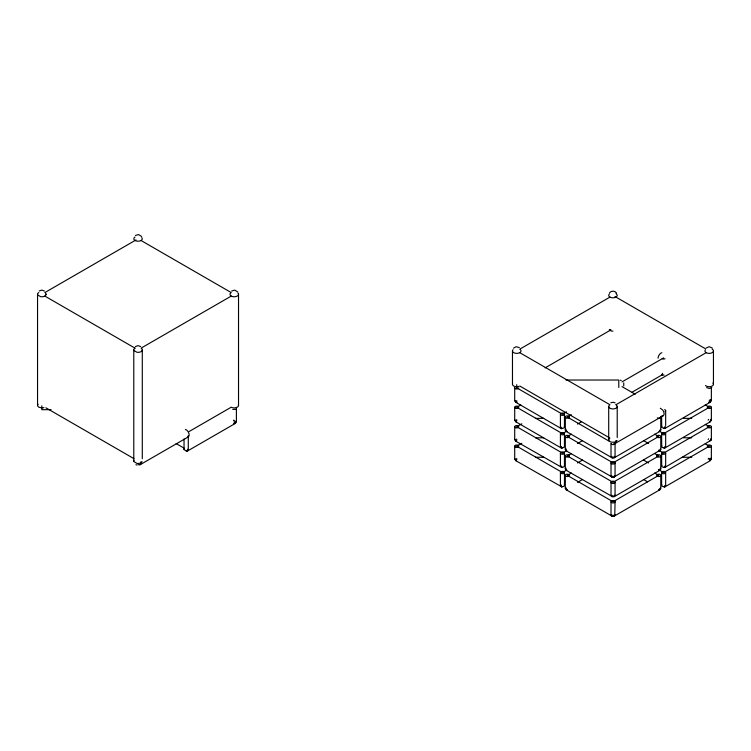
<?xml version="1.0" encoding="UTF-8"?>
<svg xmlns="http://www.w3.org/2000/svg" width="751" height="751" viewBox="0 0 751 751"><rect width="100%" height="100%" fill="white"/><g stroke="black" fill="none" stroke-linecap="round" stroke-linejoin="round"><path stroke-width="1.13" d="M188.285 435.533L188.285 449.342A2.131 1.23 0.2 0 1 187.994 449.952L187.656 450.215A2.122 1.23 0 0 1 185.6 450.534L184.098 449.661A2.131 1.23 0.2 0 1 184.305 448.722M236.396 421.564L236.396 407.755M566.798 469.957A2.018 1.173 -0.1 0 1 565.888 469.657L565.306 468.821L565.306 455.932M566.798 450.506A2.018 1.173 -0.1 0 1 565.888 450.206L565.306 449.38L565.306 436.491M658.749 469.995A2.018 1.164 0 0 0 660.767 468.821L660.767 455.932A2.018 1.164 0 0 0 657.735 454.928A2.018 1.164 0 0 0 657.735 456.946A2.018 1.164 0 0 0 660.767 455.932M613.407 477.326L660.176 450.206A2.018 1.164 0 0 0 660.767 449.38L660.767 436.491M665.658 466.005L665.658 453.116M665.658 446.554L665.658 433.665A2.018 1.164 0 0 0 662.626 432.66A2.018 1.164 0 0 0 662.626 434.679A2.018 1.164 0 0 0 665.658 433.665M665.658 425.61L665.658 410.647M711.366 439.607L711.366 426.718A2.018 1.164 0 0 0 708.334 425.714A2.018 1.164 0 0 0 708.334 427.732A2.018 1.164 0 0 0 711.366 426.718M711.366 420.166L711.366 407.277A2.018 1.164 0 0 0 708.334 406.263A2.018 1.164 0 0 0 708.334 408.281A2.018 1.164 0 0 0 711.366 407.277M711.366 400.367L711.366 387.713M615.06 462.879L615.06 475.768L614.046 476.969M615.06 482.33A2.018 1.164 0 0 1 612.027 483.334A2.018 1.164 0 0 1 612.027 481.316A2.018 1.164 0 0 1 615.06 482.33L615.06 495.219L614.046 496.42M615.06 501.771A2.018 1.164 0 0 1 612.027 502.785A2.018 1.164 0 0 1 612.027 500.767A2.018 1.164 0 0 1 615.06 501.771L614.787 515.355M46.055 294.326L45.914 294.965A4.262 2.46 0 0 1 40.704 296.701L37.691 294.965A4.262 2.46 0 0 1 38.789 292.58M623.734 385.92L623.734 382.888M515.486 400.734L515.721 402.283L561.429 428.671L562.443 428.502M515.486 420.185L515.721 421.733L561.429 448.122L562.443 447.943M515.486 439.635L515.721 441.175L562.067 467.554M515.486 459.077L515.721 460.626L562.067 487.005M561.204 427.131L561.429 428.671M561.204 446.573L561.429 448.122M561.204 466.024L561.429 467.573M566.085 429.947L566.31 431.496L612.318 457.941L614.046 457.885L659.763 431.496L659.988 429.947M566.085 449.398L566.31 450.947L612.666 477.326M566.085 468.84L566.31 470.389L612.666 496.768M566.085 488.291L566.31 489.84L612.318 516.275M611.802 456.345L612.027 457.885M611.802 475.787L612.027 477.336M611.802 495.238L612.027 496.777M611.802 514.679L612.027 516.228M662.626 373.331L662.26 375.228M561.429 485.052L561.429 487.014M708.109 420.185L708.634 419.377M708.109 439.635L708.634 438.819M708.109 459.077L708.634 458.27M142.146 461.649L141.047 462.747A4.253 2.46 60 0 1 138.034 464.484M609.408 293.078C610.892 290.524 615.031 290.524 616.515 293.078M663.64 428.502L664.87 428.342L664.87 426.606M664.644 428.577L710.362 402.179L710.775 401.194A2.018 1.164 0.2 0 0 710.775 399.551M613.755 515.449L613.041 516.05L614.046 516.228L659.763 489.84L659.988 488.291M513.534 348.126L516.172 346.727L519.335 347.6M706.006 348.126L709.197 346.69L712.389 348.126M614.787 457.021L614.046 457.528M39.202 291.003L41.803 290.093L44.403 291.003M135.433 235.439L138.588 234.575L141.592 236.481M135.433 346.568L138.034 345.648L140.644 346.568M231.665 291.003L234.819 290.13L237.832 292.036M711.798 387.582L709.197 388.492L706.597 387.582M614.046 457.885L614.271 456.345M614.046 477.336L614.271 475.787M663.64 447.943L664.87 447.962L664.87 446.573M664.644 448.122L710.362 421.733L710.587 420.185M613.407 496.768L614.421 496.373L614.271 495.238M614.046 496.777L659.763 470.389L659.988 468.84M664.006 467.554L665.02 467.16L664.87 466.024M664.644 467.573L710.775 440.433A2.018 1.164 0.2 0 0 710.775 438.791M614.046 516.228L614.271 514.679M664.006 487.005L664.87 486.855L664.87 485.465M664.644 487.014L710.362 460.626L710.587 459.077M44.844 292.571L136.015 239.935M141.075 348.135L231.233 296.082M189.158 431.496L231.261 407.183A4.262 2.469 0 0 0 235.373 407.821L237.278 407.183A4.253 2.46 -0.1 0 0 238.386 404.817M140.165 464.691L188.285 436.913M187.215 451.182L235.335 423.404M609.925 297.114L519.767 349.168A4.253 2.46 0 0 1 519.983 352.501A4.253 2.46 0 0 1 514.285 352.932A4.253 2.46 0 0 1 513.046 349.694M545.095 367.887L610.938 329.867M520.79 404.93L516.726 407.277L562.443 433.665L566.498 431.318M521.804 423.789L516.726 426.718L562.443 453.116L566.498 450.769M566.498 411.877L562.443 414.223L516.726 387.826M621.978 381.921L663.64 357.87M521.804 443.24L516.726 446.169L562.443 472.557L566.498 470.21M571.389 414.693L567.324 417.04L608.977 441.09M632.145 392.163L662.617 374.571M577.481 424.071L581.546 421.724M615.998 404.723L706.156 352.679M571.389 434.144L567.324 436.491L613.041 462.879L658.749 436.491L654.684 434.144M577.481 443.512L582.56 440.584M571.389 453.585L567.324 455.932L613.041 482.33L658.749 455.932L654.684 453.585M577.481 462.963L582.56 460.025M615.088 443.503L663.208 415.725M571.389 473.036L567.324 475.383L613.041 501.771L658.749 475.383L654.684 473.036M577.481 482.405L582.56 479.476M614.468 515.646L613.041 516.05M517.092 402.273L515.721 402.283M567.324 489.661L566.31 489.84M610.835 402.799L612.966 402.245L615.088 402.799M710.362 402.179L708.634 402.292M235.776 409.408L232.772 409.408M516.359 421.724L515.721 421.733M566.958 431.487L566.31 431.496M516.359 441.166L515.721 441.175M516.359 460.616L515.721 460.626M710.362 421.733L709.714 421.724M659.763 431.496L659.115 431.487M659.763 450.947L659.115 450.938M659.763 470.389L659.115 470.379M659.763 489.84L659.115 489.83M565.991 380.025L618.786 380.025L618.786 387.525M51.077 409.68L41.803 409.68L41.803 405.84M535.482 418.363L543.686 418.363M683.56 418.354L691.765 418.354M535.482 437.805L543.686 437.805M683.56 437.805L691.765 437.805M535.482 457.256L543.686 457.256M682.387 457.256L691.765 457.256M562.443 447.727L560.415 446.554L560.415 433.665M516.2 421.292L515.299 420.992A2.018 1.164 -0.1 0 1 514.773 419.875M516.2 440.734L515.299 440.433A2.018 1.164 -0.1 0 1 514.773 439.316M620.317 380.213L621.265 380.447M136.973 465.085L135.912 464.691M612.516 457.669L611.286 457.021M612.516 477.11L611.286 476.463M612.516 496.561L611.286 495.913M612.516 516.003L611.605 515.646M660.298 408.234L662.579 409.896A4.243 2.441 60 0 1 664.081 413.773A4.253 2.45 59.8 0 1 661.856 415.838M614.985 296.532L705.142 348.586M705.283 404.93L709.348 407.277L663.64 433.665L659.575 431.318M705.283 424.371L709.348 426.718L663.64 453.116L658.552 450.178M621.978 386.596L635.196 394.228M705.283 443.822L709.348 446.169L663.64 472.557L658.552 469.628M519.767 352.679L609.925 404.723M643.513 440.584L648.592 443.512M519.767 386.014L609.925 438.068M643.513 460.025L648.592 462.963M643.513 479.476L647.578 481.823M141.075 240.517L231.233 292.571A4.253 2.46 0.1 0 0 230.585 295.547A4.253 2.46 0.1 0 0 235.363 296.701L237.278 296.063A4.253 2.46 0.1 0 0 237.954 293.097M44.844 296.082L135.002 348.135M176.128 443.559L184.155 448.187M45.858 407.793L133.988 458.673M661.687 374.28L663.64 375.143A2.009 1.155 -0.1 0 0 664.156 375.106M710.587 439.635L710.775 440.433A2.018 1.164 0 0 1 709.873 440.743M659.988 449.398L660.176 450.206A2.018 1.173 -0.1 0 1 658.749 450.544M710.587 400.217L710.775 401.194A2.018 1.164 0 0 1 709.873 401.503M661.612 416.401L661.687 427.066A2.018 1.164 0.2 0 0 663.64 427.929A2.018 1.164 0.2 0 0 665.593 427.066M661.612 453.116L661.687 466.305A2.018 1.164 0.2 0 0 663.64 467.169A2.018 1.164 0.2 0 0 665.583 466.305M660.767 449.38L660.702 449.079A2.018 1.173 -0.1 0 0 660.495 448.788M660.767 468.821L660.702 468.521A2.018 1.164 0 0 0 660.495 468.248M140.944 461.79L141.047 462.747A4.262 2.469 0 0 1 136.935 463.386L133.931 461.649A4.262 2.469 0 0 1 133.922 460.363M713.45 350.924L713.45 384.259M711.366 446.169A2.018 1.164 0 0 1 708.334 447.174A2.018 1.164 0 0 1 708.334 445.155A2.018 1.164 0 0 1 711.366 446.169L711.366 459.058M709.348 399.964L709.348 401.541M709.348 458.439L709.348 459.828M665.658 472.557A2.018 1.164 0 0 1 662.626 473.571A2.018 1.164 0 0 1 662.626 471.553A2.018 1.164 0 0 1 665.658 472.557L665.658 485.446M661.612 433.665L661.687 446.854A2.018 1.164 0.2 0 0 663.64 447.718A2.018 1.164 0.2 0 0 665.583 446.854M661.612 472.557L661.612 485.446M660.767 417.04L660.767 429.929M660.767 475.383L660.767 488.272M617.219 406.479L617.219 437.523M615.06 443.428L615.06 456.326M611.014 456.326L611.014 443.428A2.018 1.164 0 0 0 613.558 444.564A2.018 1.164 0 0 0 614.787 442.846M611.014 462.879L611.014 475.768M611.014 482.33L611.014 495.219M611.014 501.771L611.014 514.66M608.704 406.479L608.704 439.823M565.306 417.04L565.306 429.929M565.306 475.383L565.306 488.272M564.461 414.223A2.018 1.164 0 0 1 561.429 415.228A2.018 1.164 0 0 1 561.429 413.21A2.018 1.164 0 0 1 564.461 414.223L564.461 427.112M564.461 433.665A2.018 1.164 0 0 1 561.429 434.679A2.018 1.164 0 0 1 561.429 432.66A2.018 1.164 0 0 1 564.461 433.665L564.461 446.554M564.461 453.116A2.018 1.164 0 0 1 561.429 454.12A2.018 1.164 0 0 1 561.429 452.102A2.018 1.164 0 0 1 564.461 453.116L564.461 466.005M564.461 472.557A2.018 1.164 0 0 1 561.429 473.571A2.018 1.164 0 0 1 561.429 471.553A2.018 1.164 0 0 1 564.461 472.557L564.461 485.446M560.415 414.223L560.415 427.112A2.018 1.164 0 0 0 562.706 428.267A2.018 1.164 0 0 0 564.386 426.812M560.415 453.116L560.415 466.005L562.443 467.169A2.018 1.173 0.1 0 0 564.386 465.704M560.415 472.557L560.415 485.446A2.018 1.164 0 0 0 562.706 486.61A2.018 1.164 0 0 0 564.386 485.146M516.726 384.653L516.726 388.492M516.726 400.565L516.726 401.485M516.726 419.546L516.726 420.935M516.726 438.997L516.726 440.377M516.726 458.439L516.726 459.828M514.707 387.826L514.707 400.715M514.707 407.277L514.707 420.166M514.707 426.718L514.707 439.617M514.707 446.169L514.707 459.058M512.473 350.924L512.473 384.259M238.527 294.326L238.527 405.446M234.274 420.673L234.274 422.297M234.274 423.198L234.274 423.677M184.033 438.988L184.033 449.342M142.286 349.891L142.286 458.673M133.781 349.891L133.781 461.011M37.55 294.326L37.55 405.446M661.612 426.756A2.018 1.164 0.2 0 1 661.894 426.174M664.644 409.642A2.018 1.164 0 0 1 665.067 411.473M665.067 358.696A2.018 1.164 0 0 1 662.204 358.696M516.2 460.185A2.018 1.164 0 0 1 514.773 458.758M516.2 401.841A2.018 1.164 0 0 1 514.773 400.414M518.744 387.826A2.018 1.164 0 0 1 516.463 388.98A2.018 1.164 0 0 1 514.773 387.525M564.386 446.254A2.018 1.173 0.1 0 1 562.443 447.727M614.985 456.627A2.018 1.164 0 0 1 613.041 457.49A2.018 1.164 0 0 1 611.089 456.627M660.495 429.347A2.018 1.164 0 0 1 659.275 431.055M660.495 416.458A2.018 1.164 0 0 1 659.979 417.969A2.018 1.164 0 0 1 657.322 417.866M566.798 431.055A2.018 1.164 0 0 1 565.897 429.103M615.06 514.66A2.018 1.164 0 0 1 613.304 515.815A2.018 1.164 0 0 1 611.089 514.961M660.495 487.69A2.018 1.164 0 0 1 658.749 489.436M567.324 489.436A2.018 1.164 0 0 1 565.456 488.713A2.018 1.164 0 0 1 565.897 487.446M615.06 495.219A2.018 1.164 0 0 1 613.295 496.373A2.018 1.164 0 0 1 611.079 495.51M565.306 468.831A2.018 1.173 -0.1 0 1 565.897 468.004M615.06 475.768A2.018 1.164 0 0 1 613.295 476.923A2.018 1.164 0 0 1 611.079 476.068M565.306 449.38A2.018 1.164 -0.1 0 1 565.897 448.554M661.612 465.995A2.018 1.164 0.2 0 1 661.894 465.413M710.775 458.232A2.018 1.164 0 0 1 709.873 460.185M665.583 485.756A2.018 1.164 0 0 1 662.861 486.526A2.018 1.164 0 0 1 661.884 484.864M710.775 419.34A2.018 1.164 0.2 0 1 711.3 420.476A2.018 1.164 0.2 0 1 709.864 421.292M661.612 446.545A2.018 1.164 0.2 0 1 661.894 445.963M617.069 294.721A4.253 2.46 0 0 1 612.403 297.8A4.253 2.46 0 0 1 609.277 294.129M615.97 293.622A4.253 2.46 0 0 1 616.646 294.129M612.966 331.153A4.253 2.46 0 0 1 609.277 329.924M609.953 330.431A4.253 2.46 -60 0 1 610.056 329.473M518.857 386.389A4.253 2.46 0 0 1 514.135 386.211A4.253 2.46 0 0 1 512.614 383.62M658.073 358.218A4.253 2.46 -60 0 1 661.856 352.679M613.736 443.616A4.253 2.45 59.8 0 0 615.97 441.56A4.243 2.441 60 0 0 615.867 440.593M617.078 440.452A4.253 2.45 0.2 0 1 611.342 442.086A4.253 2.45 0.2 0 1 609.286 438.584M712.201 349.187A4.253 2.46 0 0 1 712.455 352.501A4.253 2.46 0 0 1 706.757 352.932A4.253 2.46 0 0 1 705.518 349.694M712.877 383.029A4.253 2.46 0 0 1 711.319 386.389A4.253 2.46 0 0 1 705.518 385.488M617.069 405.85A4.253 2.46 0 0 1 612.403 408.92A4.253 2.46 0 0 1 609.277 405.258M615.97 404.742A4.253 2.46 0 0 1 616.646 405.258M233.88 423.461A2.131 1.23 -60 0 0 234.274 423.301A2.131 1.23 60 0 0 235.579 423.179A2.131 1.23 60 0 0 235.57 421.442M233.523 420.494A2.131 1.23 -60 0 1 233.88 420.109M236.114 420.945A2.131 1.23 0 0 1 234.819 422.747M43.924 407.577A4.253 2.46 0 0 1 41.803 407.906L38.799 407.183L37.691 406.084A4.253 2.46 0 0 1 38.123 404.216M133.922 349.243A4.262 2.469 0 0 0 133.922 350.52L136.935 352.257A4.262 2.469 0 0 0 141.047 351.628L142.146 350.52A4.262 2.469 0 0 0 141.723 348.642M134.345 348.642A4.262 2.469 0 0 1 135.02 348.135M45.482 293.087A4.262 2.46 0 0 1 46.055 294.317M187.459 449.229A2.131 1.23 60 0 1 186.154 451.079M185.375 429.422A4.253 2.46 60 0 1 188.933 433.505A4.253 2.46 60 0 1 187.656 437.101M141.723 237.541A4.253 2.46 0 0 1 138.597 241.202A4.253 2.46 0 0 1 133.931 238.133M134.354 237.541A4.253 2.46 0 0 1 135.03 237.025M515.721 447.174A2.018 1.164 0 0 0 518.744 446.169A2.018 1.164 0 0 0 515.721 445.155A2.018 1.164 0 0 0 515.721 447.174M515.721 408.281A2.018 1.164 0 0 0 518.744 407.277A2.018 1.164 0 0 0 515.721 406.263A2.018 1.164 0 0 0 515.721 408.281M515.721 427.732A2.018 1.164 0 0 0 518.744 426.718A2.018 1.164 0 0 0 515.721 425.714A2.018 1.164 0 0 0 515.721 427.732M565.897 417.866A2.018 1.164 0 0 0 569.277 417.34A2.018 1.164 0 0 0 566.798 415.913A2.018 1.164 0 0 0 565.897 417.866M657.322 476.209A2.018 1.164 0 0 0 660.702 475.683A2.018 1.164 0 0 0 658.223 474.256A2.018 1.164 0 0 0 657.322 476.209M565.897 476.209A2.018 1.164 0 0 0 569.277 475.683A2.018 1.164 0 0 0 566.798 474.256A2.018 1.164 0 0 0 565.897 476.209M565.897 456.758A2.018 1.164 0 0 0 569.277 456.232A2.018 1.164 0 0 0 566.798 454.806A2.018 1.164 0 0 0 565.897 456.758M611.605 463.705A2.018 1.164 0 0 0 614.985 463.179A2.018 1.164 0 0 0 612.516 461.752A2.018 1.164 0 0 0 611.605 463.705M657.322 437.317A2.018 1.164 0 0 0 660.702 436.791A2.018 1.164 0 0 0 658.223 435.364A2.018 1.164 0 0 0 657.322 437.317M565.897 437.317A2.018 1.164 0 0 0 569.277 436.791A2.018 1.164 0 0 0 566.798 435.364A2.018 1.164 0 0 0 565.897 437.317M662.204 453.942A2.018 1.164 0 0 0 665.583 453.416A2.018 1.164 0 0 0 663.114 451.989A2.018 1.164 0 0 0 662.204 453.942"/></g></svg>
